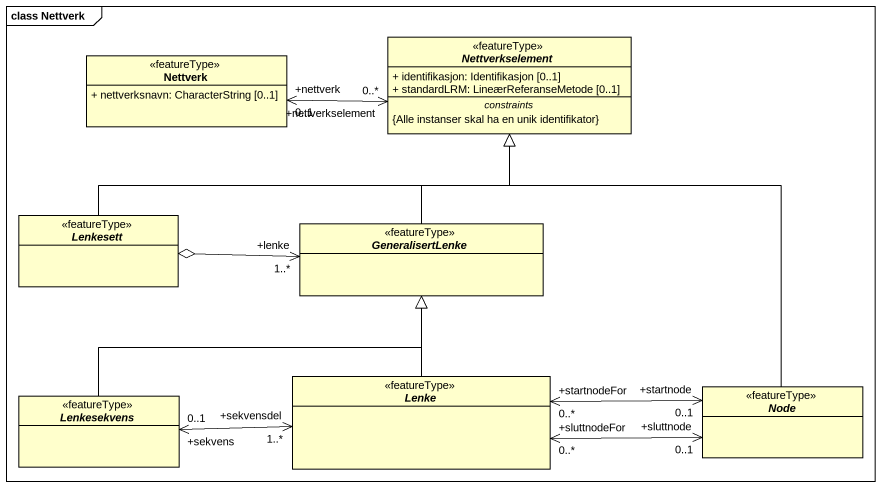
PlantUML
@startuml
mainframe class Nettverk
hide circle
hide empty members
skinparam classAttributeIconSize 0
class Nettverk <<featureType>> {
  + nettverksnavn: CharacterString [0..1]
}
abstract class Nettverkselement <<featureType>> {
  + identifikasjon: Identifikasjon [0..1]
  + standardLRM: LineærReferanseMetode [0..1]
  -- constraints --
  {Alle instanser skal ha en unik identifikator}
}
abstract class Lenkesett <<featureType>>
abstract class GeneralisertLenke <<featureType>>
abstract class Lenke <<featureType>>
abstract class "Node" as Node_ <<featureType>>
abstract class Lenkesekvens <<featureType>>
Nettverk "+nettverk\n0..1" <-right-> "+nettverkselement\n0..*" Nettverkselement
Lenkesett -right-|> Nettverkselement
Lenkesett o-right-> "+lenke\n1..*" GeneralisertLenke
GeneralisertLenke -up-|> Nettverkselement
Lenke -up-|> GeneralisertLenke
Lenke "+startnodeFor\n0..*" <-right-> "+startnode\n0..1" Node_
Lenke "+sluttnodeFor\n0..*" <-right-> "+sluttnode\n0..1" Node_
Lenke "+sekvensdel\n1..*" <-left-> "+sekvens\n0..1" Lenkesekvens
Node_ -up-|> Nettverkselement
Lenkesekvens -right-|> GeneralisertLenke
@enduml
